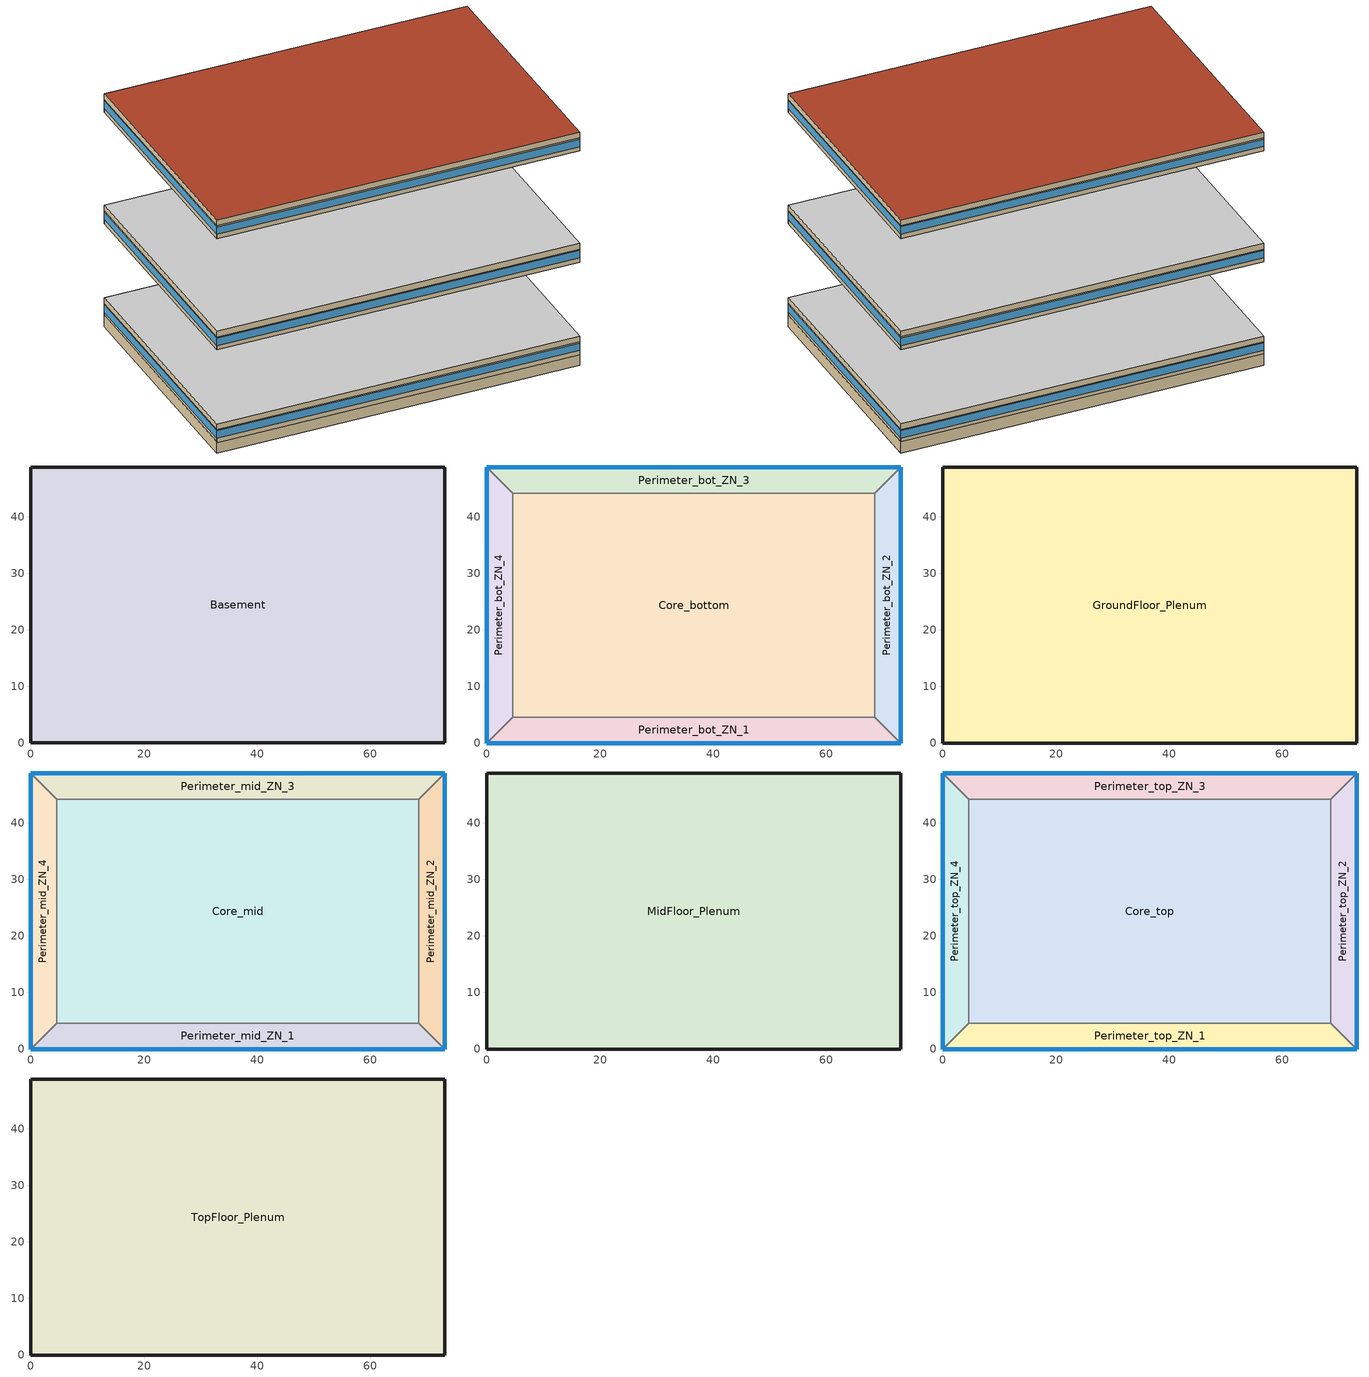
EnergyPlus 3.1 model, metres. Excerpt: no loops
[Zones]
Basement
 floor ground (Unheated - 4in Slab with Carpet_Ext-slab): 73.11,48.78 73.11,0.04 0,0.04 0,48.78 z-2.24
 wall ground (Unheated - 4in Slab with Carpet_Ext-slab): 73.11,48.78 0,48.78 0,0.04 73.11,0.04 73.11,48.78 z-2.24:0.2
Core_bottom
 floor to Basement (INT-FLOOR-TOPSIDE): 68.53,44.16 68.53,4.57 4.57,4.57 4.57,44.16 z0
 wall to Perimeter_bot_ZN_1 (Standard_Int-Wall): 4.57,4.57 68.53,4.57 z0:2.74
 wall to Perimeter_bot_ZN_4 (Standard_Int-Wall): 4.57,44.16 4.57,4.57 z0:2.74
 wall to Perimeter_bot_ZN_3 (Standard_Int-Wall): 68.53,44.16 4.57,44.16 z0:2.74
 wall to Perimeter_bot_ZN_2 (Standard_Int-Wall): 68.53,4.57 68.53,44.16 z0:2.74
Perimeter_bot_ZN_3
 floor to Basement (INT-FLOOR-TOPSIDE): 4.57,44.16 0,48.74 73.11,48.74 68.53,44.16 z0
 wall outside (Mass_R-5.7 ci_Ext-wall): 73.11,48.74 0,48.74 z0:2.74
 wall to Perimeter_bot_ZN_4 (Standard_Int-Wall): 0,48.74 4.57,44.16 z0:2.74
 wall to Perimeter_bot_ZN_2 (Standard_Int-Wall): 68.53,44.16 73.11,48.74 z0:2.74
 window (std_window_UValue_3.237_SHGC_0.39_VT_0.622): 73.11,48.74 0,48.74 z0.91:2.5
Perimeter_bot_ZN_2
 floor to Basement (INT-FLOOR-TOPSIDE): 68.53,44.16 73.11,48.74 73.11,0 68.53,4.57 z0
 wall outside (Mass_R-5.7 ci_Ext-wall): 73.11,0 73.11,48.74 z0:2.74
 wall to Perimeter_bot_ZN_1 (Standard_Int-Wall): 68.53,4.57 73.11,0 z0:2.74
 window (std_window_UValue_3.237_SHGC_0.25_VT_0.318_east): 73.11,0 73.11,48.74 z0.91:2.5
Perimeter_bot_ZN_1
 floor to Basement (INT-FLOOR-TOPSIDE): 68.53,4.57 73.11,0 0,0 4.57,4.57 z0
 wall outside (Mass_R-5.7 ci_Ext-wall): 0,0 73.11,0 z0:2.74
 wall to Perimeter_bot_ZN_4 (Standard_Int-Wall): 4.57,4.57 0,0 z0:2.74
 window (std_window_UValue_3.237_SHGC_0.25_VT_0.318): 0,0 73.11,0 z0.91:2.5
Perimeter_bot_ZN_4
 floor to Basement (INT-FLOOR-TOPSIDE): 4.57,4.57 0,0 0,48.74 4.57,44.16 z0
 wall outside (Mass_R-5.7 ci_Ext-wall): 0,48.74 0,0 z0:2.74
 window (std_window_UValue_3.237_SHGC_0.25_VT_0.318_west): 0,48.74 0,0 z0.91:2.5
GroundFloor_Plenum
 floor to Core_bottom (DropCeiling): 68.53,4.57 4.57,4.57 4.57,44.16 68.53,44.16 z2.74
 floor to Perimeter_bot_ZN_1 (DropCeiling): 4.57,4.57 68.53,4.57 73.11,0 0,0 z2.74
 floor to Perimeter_bot_ZN_2 (DropCeiling): 73.11,48.74 73.11,0 68.53,4.57 68.53,44.16 z2.74
 floor to Perimeter_bot_ZN_3 (DropCeiling): 68.53,44.16 4.57,44.16 0,48.74 73.11,48.74 z2.74
 floor to Perimeter_bot_ZN_4 (DropCeiling): 4.57,44.16 4.57,4.57 0,0 0,48.74 z2.74
 wall outside (Mass_R-5.7 ci_Ext-wall): 0,48.74 0,0 73.11,0 73.11,48.74 0,48.74 z2.74:3.96
 ceiling adiabatic (INT-FLOOR-UNDERSIDE): 73.11,0 73.11,48.74 0,48.74 0,0 z3.96
Core_mid
 floor adiabatic (INT-FLOOR-TOPSIDE): 68.53,44.16 68.53,4.57 4.57,4.57 4.57,44.16 z19.82
 wall to Perimeter_mid_ZN_1 (Standard_Int-Wall): 4.57,4.57 68.53,4.57 z19.82:22.56
 wall to Perimeter_mid_ZN_4 (Standard_Int-Wall): 4.57,44.16 4.57,4.57 z19.82:22.56
 wall to Perimeter_mid_ZN_3 (Standard_Int-Wall): 68.53,44.16 4.57,44.16 z19.82:22.56
 wall to Perimeter_mid_ZN_2 (Standard_Int-Wall): 68.53,4.57 68.53,44.16 z19.82:22.56
Perimeter_mid_ZN_3
 floor adiabatic (INT-FLOOR-TOPSIDE): 4.57,44.16 0,48.74 73.11,48.74 68.53,44.16 z19.82
 wall outside (Mass_R-5.7 ci_Ext-wall): 73.11,48.74 0,48.74 z19.82:22.56
 wall to Perimeter_mid_ZN_4 (Standard_Int-Wall): 0,48.74 4.57,44.16 z19.82:22.56
 wall to Perimeter_mid_ZN_2 (Standard_Int-Wall): 68.53,44.16 73.11,48.74 z19.82:22.56
 window (std_window_UValue_3.237_SHGC_0.39_VT_0.622): 73.11,48.74 0,48.74 z20.73:22.32
Perimeter_mid_ZN_2
 floor adiabatic (INT-FLOOR-TOPSIDE): 68.53,44.16 73.11,48.74 73.11,0 68.53,4.57 z19.82
 wall outside (Mass_R-5.7 ci_Ext-wall): 73.11,0 73.11,48.74 z19.82:22.56
 wall to Perimeter_mid_ZN_1 (Standard_Int-Wall): 68.53,4.57 73.11,0 z19.82:22.56
 window (std_window_UValue_3.237_SHGC_0.25_VT_0.318_east): 73.11,0 73.11,48.74 z20.73:22.32
Perimeter_mid_ZN_1
 floor adiabatic (INT-FLOOR-TOPSIDE): 68.53,4.57 73.11,0 0,0 4.57,4.57 z19.82
 wall outside (Mass_R-5.7 ci_Ext-wall): 0,0 73.11,0 z19.82:22.56
 wall to Perimeter_mid_ZN_4 (Standard_Int-Wall): 4.57,4.57 0,0 z19.82:22.56
 window (std_window_UValue_3.237_SHGC_0.25_VT_0.318): 0,0 73.11,0 z20.73:22.32
Perimeter_mid_ZN_4
 floor adiabatic (INT-FLOOR-TOPSIDE): 4.57,4.57 0,0 0,48.74 4.57,44.16 z19.82
 wall outside (Mass_R-5.7 ci_Ext-wall): 0,48.74 0,0 z19.82:22.56
 window (std_window_UValue_3.237_SHGC_0.25_VT_0.318_west): 0,48.74 0,0 z20.73:22.32
MidFloor_Plenum
 floor to Perimeter_mid_ZN_1 (DropCeiling): 73.11,0 0,0 4.57,4.57 68.53,4.57 z22.56
 floor to Perimeter_mid_ZN_4 (DropCeiling): 0,0 0,48.74 4.57,44.16 4.57,4.57 z22.56
 floor to Perimeter_mid_ZN_2 (DropCeiling): 73.11,0 68.53,4.57 68.53,44.16 73.11,48.74 z22.56
 floor to Perimeter_mid_ZN_3 (DropCeiling): 0,48.74 73.11,48.74 68.53,44.16 4.57,44.16 z22.56
 floor to Core_mid (DropCeiling): 68.53,4.57 4.57,4.57 4.57,44.16 68.53,44.16 z22.56
 wall outside (Mass_R-5.7 ci_Ext-wall): 73.11,48.74 0,48.74 0,0 73.11,0 73.11,48.74 z22.56:23.78
 ceiling adiabatic (INT-FLOOR-UNDERSIDE): 73.11,48.74 0,48.74 0,0 73.11,0 z23.78
Core_top
 floor adiabatic (INT-FLOOR-TOPSIDE): 68.53,44.16 68.53,4.57 4.57,4.57 4.57,44.16 z43.6
 wall to Perimeter_top_ZN_1 (Standard_Int-Wall): 4.57,4.57 68.53,4.57 z43.6:46.34
 wall to Perimeter_top_ZN_4 (Standard_Int-Wall): 4.57,44.16 4.57,4.57 z43.6:46.34
 wall to Perimeter_top_ZN_3 (Standard_Int-Wall): 68.53,44.16 4.57,44.16 z43.6:46.34
 wall to Perimeter_top_ZN_2 (Standard_Int-Wall): 68.53,4.57 68.53,44.16 z43.6:46.34
Perimeter_top_ZN_3
 floor adiabatic (INT-FLOOR-TOPSIDE): 4.57,44.16 0,48.74 73.11,48.74 68.53,44.16 z43.6
 wall outside (Mass_R-5.7 ci_Ext-wall): 73.11,48.74 0,48.74 z43.6:46.34
 wall to Perimeter_top_ZN_4 (Standard_Int-Wall): 0,48.74 4.57,44.16 z43.6:46.34
 wall to Perimeter_top_ZN_2 (Standard_Int-Wall): 68.53,44.16 73.11,48.74 z43.6:46.34
 window (std_window_UValue_3.237_SHGC_0.39_VT_0.622): 73.11,48.74 0,48.74 z44.51:46.1
Perimeter_top_ZN_2
 floor adiabatic (INT-FLOOR-TOPSIDE): 68.53,44.16 73.11,48.74 73.11,0 68.53,4.57 z43.6
 wall outside (Mass_R-5.7 ci_Ext-wall): 73.11,0 73.11,48.74 z43.6:46.34
 wall to Perimeter_top_ZN_1 (Standard_Int-Wall): 68.53,4.57 73.11,0 z43.6:46.34
 window (std_window_UValue_3.237_SHGC_0.25_VT_0.318_east): 73.11,0 73.11,48.74 z44.51:46.1
Perimeter_top_ZN_1
 floor adiabatic (INT-FLOOR-TOPSIDE): 68.53,4.57 73.11,0 0,0 4.57,4.57 z43.6
 wall outside (Mass_R-5.7 ci_Ext-wall): 0,0 73.11,0 z43.6:46.34
 wall to Perimeter_top_ZN_4 (Standard_Int-Wall): 4.57,4.57 0,0 z43.6:46.34
 window (std_window_UValue_3.237_SHGC_0.25_VT_0.318): 0,0 73.11,0 z44.51:46.1
Perimeter_top_ZN_4
 floor adiabatic (INT-FLOOR-TOPSIDE): 4.57,4.57 0,0 0,48.74 4.57,44.16 z43.6
 wall outside (Mass_R-5.7 ci_Ext-wall): 0,48.74 0,0 z43.6:46.34
 window (std_window_UValue_3.237_SHGC_0.25_VT_0.318_west): 0,48.74 0,0 z44.51:46.1
TopFloor_Plenum
 floor to Perimeter_top_ZN_1 (DropCeiling): 73.11,0 0,0 4.57,4.57 68.53,4.57 z46.34
 floor to Perimeter_top_ZN_4 (DropCeiling): 0,0 0,48.74 4.57,44.16 4.57,4.57 z46.34
 floor to Perimeter_top_ZN_2 (DropCeiling): 73.11,0 68.53,4.57 68.53,44.16 73.11,48.74 z46.34
 floor to Perimeter_top_ZN_3 (DropCeiling): 0,48.74 73.11,48.74 68.53,44.16 4.57,44.16 z46.34
 floor to Core_top (DropCeiling): 4.57,44.16 68.53,44.16 68.53,4.57 4.57,4.57 z46.34
 wall outside (Mass_R-5.7 ci_Ext-wall): 0,0 73.11,0 73.11,48.74 0,48.74 0,0 z46.34:47.56
 roof outside (IEAD_R-15 ci_Roof): 73.11,0 73.11,48.74 0,48.74 0,0 z47.56
[Building]
Benchmark Large Office New V1.1_3.1: North Axis=0; Terrain=City; Loads Convergence Tolerance Value=0.04; Temperature Convergence Tolerance Value=0.2; Solar Distribution=FullInteriorAndExterior; Maximum Number of Warmup Days=25
[Site:Location]
USA NV-LAS VEGAS: Latitude {deg}=36.07; Longitude {deg}=-115.17; Time Zone {hr}=-8; Elevation {m}=664
[Site:GroundTemperature:BuildingSurface]
18.89, 18.889, 18.895, 20.344, 20.899, 20.929, 20.753, 20.826, 21.013, 20.868, 19.246, 18.923
[Site:WaterMainsTemperature]
Calculation Method=CORRELATION; Annual Average Outdoor Air Temperature {C}=19.48; Maximum Difference In Monthly Average Outdoor Air Temperatures {deltaC}=25.6
[SizingPeriod:DesignDay] Barometric Pressure {Pa}=93598; Rain {0-no,1-yes}=0; Snow on ground {0-no,1-yes}=0; Day of Month=21; Daylight Savings Time Indicator=0; Humidity Indicating Type=WetBulb
Name | Maximum Dry-Bulb Temperature {C} | Daily Temp Range {C} | Humidity Indicating Conditions at Maximum Dry-Bulb | Wind Speed {m/s} design conditions vs. traditional 6.71 m/s (15 mph) | Wind Direction {Degrees; N=0, S=180} | Clearness {0.0 to 1.1} | Month | Day Type | Wind Speed {m/s} design conditions vs. traditional 3.35 m/s (7mph)
LAS_VEGAS Ann Htg 99.6% Condns DB | -1.7 | 0 | -1.7 | 3.1 | 240 | 0 | 1 | WinterDesignDay
LAS_VEGAS Ann Clg .4% Condns DB=>MWB | 42.4 | 13.6 | 19.4 |  | 230 | 1 | 7 | SummerDesignDay | 5.3
LAS_VEGAS Ann Clg .4% Condns WB=>MDB | 34.7 | 13.6 | 21.9 |  | 230 | 1 | 7 | SummerDesignDay | 5.3
[WindowMaterial:Glazing] Optical Data Type=SpectralAverage; Thickness=0.003; Infrared Transmittance at Normal Incidence=0; Dirt Correction Factor for Solar and Visible Transmittance=1; Solar Diffusing=No
Name | Solar Transmittance at Normal Incidence | Front Side Solar Reflectance at Normal Incidence | Back Side Solar Reflectance at Normal Incidence | Visible Transmittance at Normal Incidence | Front Side Visible Reflectance at Normal Incidence | Back Side Visible Reflectance at Normal Incidence | Front Side Infrared Hemispherical Emissivity | Back Side Infrared Hemispherical Emissivity | Conductivity
Theoretical Glass [68] | 0.2442 | 0.7058 | 0.7058 | 0.3192 | 0.6308 | 0.6308 | 0.9 | 0.9 | 0.0199
Theoretical Glass [69] | 0.3832 | 0.5668 | 0.5668 | 0.6216 | 0.3284 | 0.3284 | 0.9 | 0.9 | 0.0199
Theoretical Glass [63] | 0.3461 | 0.6039 | 0.6039 | 0.4573 | 0.4927 | 0.4927 | 0.999 | 0.999 | 299.383
[Material]
Name | Roughness | Thickness | Conductivity | Density | Specific Heat | Thermal Absorptance | Solar Absorptance | Visible Absorptance | Thickness {m} | Conductivity {W/m-K} | Density {kg/m3} | Specific Heat {J/kg-K}
Roof Membrane | VeryRough | 0.0095 | 0.16 | 1121.29 | 1460 | 0.9 | 0.7 | 0.7
Roof Insulation | MediumRough | 0.125 | 0.049 | 265 | 836.8 | 0.9 | 0.7 | 0.7
Metal Decking | MediumSmooth | 0.0015 | 45.006 | 7680 | 418.4 | 0.9 | 0.7 | 0.3
GP01 1/2 GYPSUM | Smooth | 0.0127 | 0.16 | 800 | 1090 | 0.9 | 0.7 | 0.5
1IN Stucco | Smooth | 0.0253 | 0.6918 | 1858 | 837 | 0.9 | 0.92 | 0.92
8IN Concrete HW | MediumRough | 0.2033 | 1.7296 | 2243 | 837 | 0.9 | 0.65 | 0.65
Wall Insulation [4] | MediumRough | 0.0339 | 0.0432 | 91 | 837 | 0.9 | 0.5 | 0.5
1/2IN Gypsum | Smooth | 0.0127 | 0.16 | 784.9 | 830 | 0.9 | 0.92 | 0.92
MAT-CC05 4 HW CONCRETE | Rough | 0.1016 | 1.311 | 2240 | 836.8 | 0.9 | 0.7 | 0.7
Floor Insulation [1] | MediumRough | 0.0464 | 0.045 | 265 | 836.8 | 0.9 | 0.7 | 0.7
MAT-CC05 8 HW CONCRETE | Rough | 0.2032 | 1.311 | 2240 | 836.8 | 0.9 | 0.7 | 0.7
METAL Door Medium 18Ga_1; METAL Door Medium 18Ga_2 | Smooth | 0.0013 | 45.3149 | 7833.03 | 502.08 | 0.8 | 0.5 | 0.5
Std Wood 6inch | MediumSmooth |  |  |  |  | 0.9 | 0.7 | 0.7 | 0.15 | 0.12 | 540 | 1210
Std AC02 | MediumSmooth |  |  |  |  | 0.9 | 0.7 | 0.2 | 0.0127 | 0.057 | 288 | 1339
Std MAT-CC05 4  MW CONCRETE | Rough |  |  |  |  | 0.9 | 0.7 | 0.2 | 0.1 | 0.858 | 1968 | 836.8
Std PW05 | MediumSmooth |  |  |  |  | 0.9 | 0.78 | 0.78 | 0.0191 | 0.115 | 545 | 1213
Std Steel_Brown_Regular | Smooth |  |  |  |  | 0.9 | 0.92 | 0.92 | 0.0015 | 44.9696 | 7689 | 418
[Material:NoMass]
Name | Roughness | Thermal Resistance {(m2-K)/W} | Thermal Absorptance | Solar Absorptance | Visible Absorptance | Thermal Resistance {m2-K/W}
CP02 CARPET PAD | VeryRough | 0.2165 | 0.9 | 0.7 | 0.8
AIR | Smooth | 0.2515 | 0.8 | 0.5 | 0.5
AIR [1] | Smooth | 0.1214 | 0.8 | 0.5 | 0.5
Std CP02 CARPET PAD | VeryRough |  | 0.9 | 0.7 | 0.8 | 0.21648
MAT-AIR-WALL | Rough |  | 0.9 | 0.7 |  | 0.207949
Std Opaque Door panel_con; Std Opaque Door panel_semi | MediumRough |  | 0.9 | 0.7 | 0.7 | 0.12327
Std Overhead Door Panel | MediumRough |  | 0.9 | 0.7 | 0.7 | 0.255345
[Construction]
InteriorFurnishings: Std Wood 6inch
INT-FLOOR-TOPSIDE: Std MAT-CC05 4  MW CONCRETE, Std CP02 CARPET PAD
INT-FLOOR-UNDERSIDE: Std CP02 CARPET PAD, Std MAT-CC05 4  MW CONCRETE
INT-FLOOR-SLAB: Std MAT-CC05 4  MW CONCRETE
DropCeiling: Std AC02
Sloped_Metal_Roof: Std Steel_Brown_Regular, Std PW05
Gable_Wall: Std PW05
AIR-WALL: MAT-AIR-WALL
Std Swinging Door_con: Std Opaque Door panel_con
Std Swinging Door_semi: Std Opaque Door panel_semi
Std Overhead Door: Std Overhead Door Panel
std_window_UValue_3.237_SHGC_0.25_VT_0.318; std_window_UValue_3.237_SHGC_0.25_VT_0.318_east; std_window_UValue_3.237_SHGC_0.25_VT_0.318_west: Theoretical Glass [68]
std_window_UValue_3.237_SHGC_0.39_VT_0.622: Theoretical Glass [69]
std_window_UValue_6.922_SHGC_0.36_VT_0.457: Theoretical Glass [63]
IEAD_R-15 ci_Roof: Roof Membrane, Roof Insulation, Metal Decking
Standard_Int-Wall: GP01 1/2 GYPSUM, GP01 1/2 GYPSUM
Mass_R-5.7 ci_Ext-wall: 1IN Stucco, 8IN Concrete HW, Wall Insulation [4], 1/2IN Gypsum
Unheated - 4in Slab with Carpet_Ext-slab: MAT-CC05 4 HW CONCRETE, CP02 CARPET PAD
Mass_R-6.3 ci_ExposedFloor: Floor Insulation [1], MAT-CC05 8 HW CONCRETE, CP02 CARPET PAD
Swinging_NR_door: METAL Door Medium 18Ga_1, AIR, METAL Door Medium 18Ga_2
Non-Swinging_NR_door: METAL Door Medium 18Ga_1, AIR [1], METAL Door Medium 18Ga_2
[ComponentCost:LineItem]
Name | Line Item Type | Item | Cost per Area {$/m2} | Cost per Area | Cost per Each | Quantity
Interior Furnishings | Construction | InteriorFurnishings | 1
Interior Floor | Construction | INT-FLOOR-UNDERSIDE | 15
Interior Floor Slab | Construction | INT-FLOOR-SLAB | 35
Drop Ceiling | Construction | DropCeiling | 10
Sloped Metal Roof | Construction | Sloped_Metal_Roof | 1
Gable Wall | Construction | Gable_Wall | 1
Air Wall | Construction | AIR-WALL | 1
Swinging Door Conditioned | Construction | Std Swinging Door_con | 1
Swinging Door Semi-conditioned | Construction | Std Swinging Door_semi | 1
Overhead Door | Construction | Std Overhead Door | 1
south:std_window_UValue_3.237_SHGC_0.25_VT_0.318 | Construction | std_window_UValue_3.237_SHGC_0.25_VT_0.318 |  | 243.623
east:std_window_UValue_3.237_SHGC_0.25_VT_0.318_east | Construction | std_window_UValue_3.237_SHGC_0.25_VT_0.318_east |  | 243.623
north:std_window_UValue_3.237_SHGC_0.39_VT_0.622 | Construction | std_window_UValue_3.237_SHGC_0.39_VT_0.622 |  | 153.024
west:std_window_UValue_3.237_SHGC_0.25_VT_0.318_west | Construction | std_window_UValue_3.237_SHGC_0.25_VT_0.318_west |  | 243.623
SkylightConst:std_window_UValue_6.922_SHGC_0.36_VT_0.457 | Construction | std_window_UValue_6.922_SHGC_0.36_VT_0.457 |  | 205.748
roofs:IEAD_R-15 ci_Roof | Construction | IEAD_R-15 ci_Roof |  | 34.3904
int-walls:Standard_Int-Wall | Construction | Standard_Int-Wall |  | 1
ext-walls:Mass_R-5.7 ci_Ext-wall | Construction | Mass_R-5.7 ci_Ext-wall |  | 41.1612
ext-slab:Unheated - 4in Slab with Carpet_Ext-slab | Construction | Unheated - 4in Slab with Carpet_Ext-slab |  | 24.86
exposed-floor:Mass_R-6.3 ci_ExposedFloor | Construction | Mass_R-6.3 ci_ExposedFloor |  | 32.9966
door:Swinging_NR_door | Construction | Swinging_NR_door |  | 1
non-swinging-door:Non-Swinging_NR_door | Construction | Non-Swinging_NR_door |  | 1
Infiltration:GroundFloor_Plenum | General | GroundFloor_Plenum |  |  | 1 | 0.0845
Infiltration:MidFloor_Plenum | General | MidFloor_Plenum |  |  | 1 | 0.8447
Infiltration:TopFloor_Plenum | General | TopFloor_Plenum |  |  | 1 | 1.1705
[Zone] Type=1; Ceiling Height=-9999
Name | Multiplier | Volume | Part of Total Floor Area
Basement | 1 | 8690.42 | Yes
Core_bottom; Core_top | 1 | 6948.69 | Yes
Core_mid | 10 | 6948.69 | Yes
Perimeter_bot_ZN_3; Perimeter_top_ZN_3 | 1 | 860.0048 | Yes
Perimeter_bot_ZN_2; Perimeter_bot_ZN_4; Perimeter_top_ZN_2; Perimeter_top_ZN_4 | 1 | 554.2198 | Yes
Perimeter_bot_ZN_1; Perimeter_top_ZN_1 | 1 | 860.0236 | Yes
Perimeter_mid_ZN_3 | 10 | 860.0048 | Yes
Perimeter_mid_ZN_2; Perimeter_mid_ZN_4 | 10 | 554.2198 | Yes
Perimeter_mid_ZN_1 | 10 | 860.0236 | Yes
GroundFloor_Plenum; TopFloor_Plenum | 1 | 4344.14 | No
MidFloor_Plenum | 10 | 4344.14 | No
[InternalMass] Construction=InteriorFurnishings
Name | Zone | Surface Area
Basement_InternalMass_1 | Basement | 7126.21
Core_bottom_InternalMass_1 | Core_bottom | 5064.65
Core_mid_InternalMass_1 | Core_mid | 5064.65
Core_top_InternalMass_1 | Core_top | 5064.65
Perimeter_bot_ZN_3_InternalMass_1 | Perimeter_bot_ZN_3 | 626.8257
Perimeter_bot_ZN_2_InternalMass_1 | Perimeter_bot_ZN_2 | 403.9503
Perimeter_bot_ZN_1_InternalMass_1 | Perimeter_bot_ZN_1 | 626.8394
Perimeter_bot_ZN_4_InternalMass_1 | Perimeter_bot_ZN_4 | 403.9503
Perimeter_mid_ZN_3_InternalMass_1 | Perimeter_mid_ZN_3 | 626.8257
Perimeter_mid_ZN_2_InternalMass_1 | Perimeter_mid_ZN_2 | 403.9503
Perimeter_mid_ZN_1_InternalMass_1 | Perimeter_mid_ZN_1 | 626.8394
Perimeter_mid_ZN_4_InternalMass_1 | Perimeter_mid_ZN_4 | 403.9503
Perimeter_top_ZN_3_InternalMass_1 | Perimeter_top_ZN_3 | 626.8257
Perimeter_top_ZN_2_InternalMass_1 | Perimeter_top_ZN_2 | 403.9503
Perimeter_top_ZN_1_InternalMass_1 | Perimeter_top_ZN_1 | 626.8394
Perimeter_top_ZN_4_InternalMass_1 | Perimeter_top_ZN_4 | 403.9503
[People] Schedule=BLDG_OCC_SCH; Number of People Calculation Method=People; Fraction Radiant=0.3; User Specified Sensible Fraction=AUTOCALCULATE; Activity Level Schedule=ACTIVITY_SCH; Enable ASHRAE 55 Comfort Warnings=No; MRT Calculation=ZoneAveraged; Work Efficiency Schedule=WORK_EFF_SCH; Clothing Schedule=CLOTHING_SCH; Air Velocity Schedule=AIR_VELO_SCH; Thermal Comfort Report=FANGER
Name | Zone | Number of People
Basement People | Basement | 95.8476
Core_bottom People | Core_bottom | 136.239
Core_mid People | Core_mid | 136.239
Core_top People | Core_top | 136.239
Perimeter_bot_ZN_3 People | Perimeter_bot_ZN_3 | 16.8616
Perimeter_bot_ZN_2 People | Perimeter_bot_ZN_2 | 10.8663
Perimeter_bot_ZN_1 People | Perimeter_bot_ZN_1 | 16.862
Perimeter_bot_ZN_4 People | Perimeter_bot_ZN_4 | 10.8663
Perimeter_mid_ZN_3 People | Perimeter_mid_ZN_3 | 16.8616
Perimeter_mid_ZN_2 People | Perimeter_mid_ZN_2 | 10.8663
Perimeter_mid_ZN_1 People | Perimeter_mid_ZN_1 | 16.862
Perimeter_mid_ZN_4 People | Perimeter_mid_ZN_4 | 10.8663
Perimeter_top_ZN_3 People | Perimeter_top_ZN_3 | 16.8616
Perimeter_top_ZN_2 People | Perimeter_top_ZN_2 | 10.8663
Perimeter_top_ZN_1 People | Perimeter_top_ZN_1 | 16.862
Perimeter_top_ZN_4 People | Perimeter_top_ZN_4 | 10.8663
[Lights] Schedule=BLDG_LIGHT_SCH; Design Level Calculation Method=LightingLevel; Return Air Fraction=0; Fraction Radiant=0.7; Fraction Visible=0.2; Fraction Replaceable=1; Return Air Fraction is Calculated from Plenum Temperature=No
Name | Zone | Design Level {W}
Basement_Lights | Basement | 38339
Core_bottom_Lights | Core_bottom | 27247.8
Core_mid_Lights | Core_mid | 27247.8
Core_top_Lights | Core_top | 27247.8
Perimeter_bot_ZN_3_Lights | Perimeter_bot_ZN_3 | 3372.32
Perimeter_bot_ZN_2_Lights | Perimeter_bot_ZN_2 | 2173.25
Perimeter_bot_ZN_1_Lights | Perimeter_bot_ZN_1 | 3372.4
Perimeter_bot_ZN_4_Lights | Perimeter_bot_ZN_4 | 2173.25
Perimeter_mid_ZN_3_Lights | Perimeter_mid_ZN_3 | 3372.32
Perimeter_mid_ZN_2_Lights | Perimeter_mid_ZN_2 | 2173.25
Perimeter_mid_ZN_1_Lights | Perimeter_mid_ZN_1 | 3372.4
Perimeter_mid_ZN_4_Lights | Perimeter_mid_ZN_4 | 2173.25
Perimeter_top_ZN_3_Lights | Perimeter_top_ZN_3 | 3372.32
Perimeter_top_ZN_2_Lights | Perimeter_top_ZN_2 | 2173.25
Perimeter_top_ZN_1_Lights | Perimeter_top_ZN_1 | 3372.4
Perimeter_top_ZN_4_Lights | Perimeter_top_ZN_4 | 2173.25
[ElectricEquipment] Design Level Calculation Method=EquipmentLevel; Fraction Latent=0; Fraction Radiant=0.5; Fraction Lost=0
Name | Zone | Schedule | Design Level {W}
Basement_PlugMisc_Equip | Basement | BLDG_EQUIP_SCH | 17245.4
Core_bottom_PlugMisc_Equip | Core_bottom | BLDG_EQUIP_SCH | 20435.8
Core_mid_PlugMisc_Equip | Core_mid | BLDG_EQUIP_SCH | 20435.8
Core_top_Elevators_Equip | Core_top | BLDG_ELEVATORS | 240740
Perimeter_bot_ZN_3_PlugMisc_Equip | Perimeter_bot_ZN_3 | BLDG_EQUIP_SCH | 2529.24
Perimeter_bot_ZN_2_PlugMisc_Equip | Perimeter_bot_ZN_2 | BLDG_EQUIP_SCH | 1629.94
Perimeter_bot_ZN_1_PlugMisc_Equip | Perimeter_bot_ZN_1 | BLDG_EQUIP_SCH | 2529.3
Perimeter_bot_ZN_4_PlugMisc_Equip | Perimeter_bot_ZN_4 | BLDG_EQUIP_SCH | 1629.94
Perimeter_mid_ZN_3_PlugMisc_Equip | Perimeter_mid_ZN_3 | BLDG_EQUIP_SCH | 2529.24
Perimeter_mid_ZN_2_PlugMisc_Equip | Perimeter_mid_ZN_2 | BLDG_EQUIP_SCH | 1629.94
Perimeter_mid_ZN_1_PlugMisc_Equip | Perimeter_mid_ZN_1 | BLDG_EQUIP_SCH | 2529.3
Perimeter_mid_ZN_4_PlugMisc_Equip | Perimeter_mid_ZN_4 | BLDG_EQUIP_SCH | 1629.94
Perimeter_top_ZN_3_PlugMisc_Equip | Perimeter_top_ZN_3 | BLDG_EQUIP_SCH | 2529.24
Perimeter_top_ZN_2_PlugMisc_Equip | Perimeter_top_ZN_2 | BLDG_EQUIP_SCH | 1629.94
Perimeter_top_ZN_1_PlugMisc_Equip | Perimeter_top_ZN_1 | BLDG_EQUIP_SCH | 2529.3
Perimeter_top_ZN_4_PlugMisc_Equip | Perimeter_top_ZN_4 | BLDG_EQUIP_SCH | 1629.94
[ZoneInfiltration:DesignFlowRate] Design Volume Flow Rate Calculation Method=Flow/Zone; Constant Term Coefficient=1; Temperature Term Coefficient=0; Velocity Term Coefficient=0; Velocity Squared Term Coefficient=0
Name | Zone | Schedule | Design Flow Rate {m3/s}
Core_top_Infiltration | Core_top | INFIL_QUARTER_ON_SCH | 0.7721
Perimeter_bot_ZN_3_Infiltration | Perimeter_bot_ZN_3 | INFIL_QUARTER_ON_SCH | 0.0597
Perimeter_bot_ZN_2_Infiltration | Perimeter_bot_ZN_2 | INFIL_QUARTER_ON_SCH | 0.04
Perimeter_bot_ZN_1_Infiltration | Perimeter_bot_ZN_1 | INFIL_QUARTER_ON_SCH | 0.0597
Perimeter_bot_ZN_4_Infiltration | Perimeter_bot_ZN_4 | INFIL_QUARTER_ON_SCH | 0.04
Perimeter_mid_ZN_3_Infiltration | Perimeter_mid_ZN_3 | INFIL_QUARTER_ON_SCH | 0.0597
Perimeter_mid_ZN_2_Infiltration | Perimeter_mid_ZN_2 | INFIL_QUARTER_ON_SCH | 0.04
Perimeter_mid_ZN_1_Infiltration | Perimeter_mid_ZN_1 | INFIL_QUARTER_ON_SCH | 0.0597
Perimeter_mid_ZN_4_Infiltration | Perimeter_mid_ZN_4 | INFIL_QUARTER_ON_SCH | 0.04
Perimeter_top_ZN_3_Infiltration | Perimeter_top_ZN_3 | INFIL_QUARTER_ON_SCH | 0.1553
Perimeter_top_ZN_2_Infiltration | Perimeter_top_ZN_2 | INFIL_QUARTER_ON_SCH | 0.1016
Perimeter_top_ZN_1_Infiltration | Perimeter_top_ZN_1 | INFIL_QUARTER_ON_SCH | 0.1553
Perimeter_top_ZN_4_Infiltration | Perimeter_top_ZN_4 | INFIL_QUARTER_ON_SCH | 0.1016
GroundFloor_Plenum_Infiltration | GroundFloor_Plenum | ALWAYS_ON | 0.0845
MidFloor_Plenum_Infiltration | MidFloor_Plenum | ALWAYS_ON | 0.0845
TopFloor_Plenum_Infiltration | TopFloor_Plenum | ALWAYS_ON | 1.1705
[AvailabilityManager:NightCycle] Availability Schedule=ALWAYS_ON; Fan Schedule=HVACOperationSchd; Control Type {CycleOnAny | CycleOnControlZone | CycleOnAnyZoneFansOnly}=CycleOnAny; Thermostat Tolerance {delta C}=1; Cycling Run Time {s}=1800
VAV_5 Availability Manager; VAV_1 Availability Manager; VAV_2 Availability Manager; VAV_3 Availability Manager
[Exterior:Lights]
Exterior Facade Lighting: Schedule=ALWAYS_ON; Design Level=3997.5; Control Option=AstronomicalClock
[UtilityCost:Tariff]
Name | Output Meter | Conversion Factor Choice | Time of Use Period Schedule | Season Schedule | Demand Window Length | Monthly Charge or Variable | Group
NevadaPower_LGS-3_LargeGeneral | Electricity:Facility | kWh | NevadaPowTOUSched | NevadaPowSeasonsSched | HalfHour | 184 | Comm Elect
NevadaPower_LGS-2_LargeGeneral | Electricity:Facility | kWh | NevadaPowTOUSched | NevadaPowSeasonsSched | HalfHour | 179 | Comm Elect
NevadaPower_LGS-1_LargeGeneral | Electricity:Facility | kWh |  |  | HalfHour | 15.7 | Comm Elect
NevadaPower_GS_GeneralService | Electricity:Facility | kWh |  |  | HalfHour | 11 | Comm Elect
NV_EIAMonthlyRateGas | Gas:Facility | MCF |  |  |  | 0 | Comm Gas
[UtilityCost:Charge:Simple]
Name | Charge Variable | Tariff | Source Variable | Season | Category Variable | Cost per Unit Value or Variable
 | SummerPeakEnergyCharge | NevadaPower_LGS-3_LargeGeneral | PeakEnergy | Summer | EnergyCharges | 0.0858
 | SummerOffPeakEnergyCharge | NevadaPower_LGS-3_LargeGeneral | OffPeakEnergy | Summer | EnergyCharges | 0.0484
 | SummerShoulderEnergyCharge | NevadaPower_LGS-3_LargeGeneral | ShoulderEnergy | Summer | EnergyCharges | 0.0706
 | WinterEnergyCharge | NevadaPower_LGS-3_LargeGeneral | totalEnergy | Winter | EnergyCharges | 0.04925
 | DeferredAccountingEnergyCharge | NevadaPower_LGS-3_LargeGeneral | totalEnergy | Annual | EnergyCharges | 0.0128
 | FacilitiesDemandCharge | NevadaPower_LGS-3_LargeGeneral | totalDemand | Annual | DemandCharges | 2.94
 | WinterDemandCharge | NevadaPower_LGS-3_LargeGeneral | totalDemand | Winter | DemandCharges | 0.5
 | SummerOnPeakDemandCharge | NevadaPower_LGS-3_LargeGeneral | PeakDemand | Summer | DemandCharges | 8.36
 | SummerShoulderDemandCharge | NevadaPower_LGS-3_LargeGeneral | ShoulderDemand | Summer | DemandCharges | 0.43
 | TaxofSixPtfivePercent | NevadaPower_LGS-3_LargeGeneral | SubTotal | Annual | Taxes | 0.065
 | SummerPeakEnergyCharge | NevadaPower_LGS-2_LargeGeneral | PeakEnergy | Summer | EnergyCharges | 0.0889
 | SummerOffPeakEnergyCharge | NevadaPower_LGS-2_LargeGeneral | OffPeakEnergy | Summer | EnergyCharges | 0.0502
 | SummerShoulderEnergyCharge | NevadaPower_LGS-2_LargeGeneral | ShoulderEnergy | Summer | EnergyCharges | 0.0725
 | WinterEnergyCharge | NevadaPower_LGS-2_LargeGeneral | totalEnergy | Winter | EnergyCharges | 0.0509
 | DeferredAccountingEnergyCharge | NevadaPower_LGS-2_LargeGeneral | totalEnergy | Annual | EnergyCharges | 0.0128
 | FacilitiesDemandCharge | NevadaPower_LGS-2_LargeGeneral | totalDemand | Annual | DemandCharges | 2.74
 | WinterDemandCharge | NevadaPower_LGS-2_LargeGeneral | totalDemand | Winter | DemandCharges | 0.25
 | SummerOnPeakDemandCharge | NevadaPower_LGS-2_LargeGeneral | PeakDemand | Summer | DemandCharges | 7.16
 | SummerShoulderDemandCharge | NevadaPower_LGS-2_LargeGeneral | ShoulderDemand | Summer | DemandCharges | 0.39
 | TaxofSixPtfivePercent | NevadaPower_LGS-2_LargeGeneral | SubTotal | Annual | Taxes | 0.065
 | AnnualElectConsumpCharge | NevadaPower_LGS-1_LargeGeneral | totalEnergy | Annual | EnergyCharges | 0.0646
 | AnnualDefferredAccountingCharge | NevadaPower_LGS-1_LargeGeneral | totalEnergy | Annual | EnergyCharges | 0.0128
 | AnnualFacilitiesDemandCharge | NevadaPower_LGS-1_LargeGeneral | totalDemand | Annual | DemandCharges | 3.77
 | AnnualDemandCharge | NevadaPower_LGS-1_LargeGeneral | totalDemand | Annual | DemandCharges | 1.1
 | TaxofSixPtfivePercent | NevadaPower_LGS-1_LargeGeneral | SubTotal | Annual | Taxes | 0.065
 | AnnualElectConsumpCharge | NevadaPower_GS_GeneralService | totalEnergy | Annual | EnergyCharges | 0.0783
 | AnnualDefferredAccountingCharge | NevadaPower_GS_GeneralService | totalEnergy | Annual | EnergyCharges | 0.0128
 | TaxofSixPtfivePercent | NevadaPower_GS_GeneralService | SubTotal | Annual | Taxes | 0.065
 | MonthlyRateGasCharge | NV_EIAMonthlyRateGas | totalEnergy | Annual | EnergyCharges | NV_MonthlyGasRates
 | TaxofSixPtfivePercent | NV_EIAMonthlyRateGas | SubTotal | Annual | Taxes | 0.065
[UtilityCost:Qualify] Season=Annual; Threshold Test=Count
Name | Tariff | Variable | Qualify Type | Threshold Value or Variable | Number of Months
MinDemand1000kw | NevadaPower_LGS-3_LargeGeneral | TotalDemand | Minimum | 1000 | 12
MinEnergy3500kwh | NevadaPower_LGS-3_LargeGeneral | TotalEnergy | Minimum | 3500 | 12
MinDemand300kw | NevadaPower_LGS-2_LargeGeneral | TotalDemand | Minimum | 300 | 12
MinEnergy3500kwh | NevadaPower_LGS-2_LargeGeneral | TotalEnergy | Minimum | 3500 | 12
MaxDemand1000kw | NevadaPower_LGS-2_LargeGeneral | TotalDemand | Maximum | 1000 | 1
MaxDemand300kw | NevadaPower_LGS-1_LargeGeneral | TotalDemand | Maximum | 300 | 1
MinEnergy3500kwh | NevadaPower_LGS-1_LargeGeneral | TotalEnergy | Minimum | 3500 | 12
MaxDemand300kw | NevadaPower_GS_GeneralService | TotalDemand | Maximum | 300 | 1
MaxEnergy3500kwh | NevadaPower_GS_GeneralService | TotalEnergy | Maximum | 3500 | 1
[UtilityCost:Variable]
NV_MonthlyGasRates: Tariff=NV_EIAMonthlyRateGas; January Value=7.51; February Value=7.65; March Value=7.82; April Value=7.88; May Value=7.78; June Value=8.22; July Value=8.87; August Value=9.26; September Value=9.02; October Value=9.31; November Value=7.45; December Value=7.24
[Schedule:Compact]
BLDG_LIGHT_SCH: Through: 12/31, For: Weekdays, Until: 05:00, 0.05, Until: 07:00, 0.1, Until: 08:00, 0.3, Until: 17:00, 0.9, Until: 18:00, 0.5, Until: 20:00, 0.3, Until: 22:00, 0.2, Until: 23:00, 0.1, Until: 24:00, 0.05, For: SummerDesignDay, Until: 24:00, 1, For: Saturday, Until: 06:00, 0.05, Until: 08:00, 0.1, Until: 12:00, 0.3, Until: 17:00, 0.15, Until: 24:00, 0.05, For: WinterDesignDay, Until: 24:00, 0, For: Sunday Holidays AllOtherDays, Until: 24:00, 0.05
BLDG_EQUIP_SCH: Through: 12/31, For: Weekdays, Until: 08:00, 0.4, Until: 12:00, 0.9, Until: 13:00, 0.8, Until: 17:00, 0.9, Until: 18:00, 0.5, Until: 24:00, 0.4, For: SummerDesignDay, Until: 24:00, 1, For: Saturday, Until: 06:00, 0.3, Until: 08:00, 0.4, Until: 12:00, 0.5, Until: 17:00, 0.35, Until: 24:00, 0.3, For: WinterDesignDay, Until: 24:00, 0, For: Sunday Holidays AllOtherDays, Until: 24:00, 0.3
BLDG_OCC_SCH: Through: 12/31, For: Weekdays, Until: 06:00, 0, Until: 07:00, 0.1, Until: 08:00, 0.2, Until: 12:00, 0.95, Until: 13:00, 0.5, Until: 17:00, 0.95, Until: 18:00, 0.3, Until: 20:00, 0.1, Until: 24:00, 0.05, For: SummerDesignDay, Until: 06:00, 0, Until: 22:00, 1, Until: 24:00, 0.05, For: Saturday, Until: 06:00, 0, Until: 08:00, 0.1, Until: 12:00, 0.3, Until: 17:00, 0.1, Until: 19:00, 0, Until: 24:00, 0, For: WinterDesignDay, Until: 24:00, 0, For: Sunday Holidays AllOtherDays, Until: 06:00, 0, Until: 18:00, 0, Until: 24:00, 0
BLDG_ELEVATORS: Through: 12/31, For: Weekdays SummerDesignDay, Until: 07:00, 0, Until: 08:00, 0.35, Until: 09:00, 0.69, Until: 10:00, 0.43, Until: 11:00, 0.37, Until: 12:00, 0.43, Until: 13:00, 0.58, Until: 14:00, 0.48, Until: 15:00, 0.37, Until: 16:00, 0.37, Until: 17:00, 0.46, Until: 18:00, 0.62, Until: 19:00, 0.12, Until: 20:00, 0.04, Until: 21:00, 0.04, Until: 24:00, 0, For: Saturday WinterDesignDay, Until: 07:00, 0, Until: 08:00, 0.16, Until: 09:00, 0.14, Until: 10:00, 0.21, Until: 11:00, 0.18, Until: 12:00, 0.25, Until: 13:00, 0.21, Until: 14:00, 0.13, Until: 15:00, 0.08, Until: 16:00, 0.04, Until: 17:00, 0.05, Until: 18:00, 0.06, Until: 24:00, 0, For: Sunday Holidays AllOtherDays, Until: 24:00, 0
INFIL_QUARTER_ON_SCH: Through: 12/31, For: Weekdays SummerDesignDay, Until: 06:00, 1, Until: 22:00, 0.25, Until: 24:00, 1, For: Saturday WinterDesignDay, Until: 06:00, 1, Until: 18:00, 0.25, Until: 24:00, 1, For: Sunday Holidays AllOtherDays, Until: 24:00, 1
ALWAYS_ON: Through: 12/31, For: AllDays, Until: 24:00, 1
HVACOperationSchd: Through: 12/31, For: Weekdays SummerDesignDay, Until: 06:00, 0, Until: 22:00, 1, Until: 24:00, 0, For: Saturday WinterDesignDay, Until: 06:00, 0, Until: 18:00, 1, Until: 24:00, 0, For: Sunday Holidays AllOtherDays, Until: 24:00, 0
ACTIVITY_SCH: Through: 12/31, For: AllDays, Until: 24:00, 120
WORK_EFF_SCH: Through: 12/31, For: AllDays, Until: 24:00, 0
AIR_VELO_SCH: Through: 12/31, For: AllDays, Until: 24:00, 0.2
CLOTHING_SCH: Through: 04/30, For: AllDays, Until: 24:00, 1, Through: 09/30, For: AllDays, Until: 24:00, 0.5, Through: 12/31, For: AllDays, Until: 24:00, 1
NevadaPowSeasonsSched: Through: 5/31, For: AllDays, Until: 24:00, 1, Through: 9/30, For: AllDays, Until: 24:00, 3, Through: 12/31, For: AllDays, Until: 24:00, 1
NevadaPowTOUSched: Through: 12/31, For: AllDays, Until: 10:00, 3, Until: 13:00, 2, Until: 19:00, 1, Until: 22:00, 2, Until: 24:00, 3
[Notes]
DOE Commercial Building Benchmark
Large Office, new construction
ASHRAE Standards 90.1-2004 and 62-1999
Description:  12 story plus basement, office building.
Form:         Area = 42,757 m2 (460,235 ft2); Number of Stories = 12; Shape = rectangle, Aspect ratio = 1.5
Envelope:     Envelope thermal properties vary with climate according to ASHRAE Standard 90.1-2004.
Opaque constructions: mass walls; built up flat roof; slab-on-grade floor
Windows: window-to-wall ratio = 40%, equal distribution of windows
Infiltration in perimeter zones only
= 0.4 cfm/ft2 above grade wall area at 0.3 in wc (75 Pa) adjusted to 0.016 in wc (4 Pa).
25% of full value when ventilation system on.
HVAC:         VAV with reheat
Economizer per 90.1-2004
Int. gains:   lights = 10.76 W/m2 (1.0 W/ft2);
elec. plug loads = 8.07 W/m2 (0.75 W/ft2); basement 4.84 W/m2 (0.45 W/ft2)
gas plug load = 0 W/m2 (0 W/ft2)
people = 2,397 total, 5.38/100 m2 (5.0/1000 ft2); basement 2.69/100 m2 (2.5/1000 ft2)
elevators = 12 @ 18.54 kW (24.9 HP) each
Detached Shading:               None
Daylight:                       None
Natural Ventilation:            None
Zonal Equipment:                None
Air Primary Loops:              VAV WITH REHEAT
Plant Loops:                    SHWSys1, HeatSys1, CoolSys1
System Equipment Autosize:      Yes
Purchased Cooling:              None
Purchased Heating:              None
Coils:                          Coil:Cooling:Water; Coil:Heating:Water
Pumps:                          Yes
Boilers:                        Boiler:HotWater - natural gas
Chillers:                       Chiller:Electric:EIR - Water cooled
Reference citation for the Commercial Building Benchmarks:
Deru, M.; Griffith, B.; Long, N.; Benne, K.; Torcellini, P; Halverson, M.;
Winiarski,  D.; Liu, B.; Crawley, D. (2008). DOE Commercial Building Resarch
Benchmarks for Commercial Buildings. Washington, DC: U.S. Department of Energy,
Energy Efficiency and Renewable Energy, Office of Building Technologies.
Start SimMetaData
WeatherFileName=USA_NV_Las.Vegas_TMY2.epw
RoofConstruction=Insulation Entirely Above Deck
ExtWallConstruction=Mass
End SimMetaData
US National Holidays
